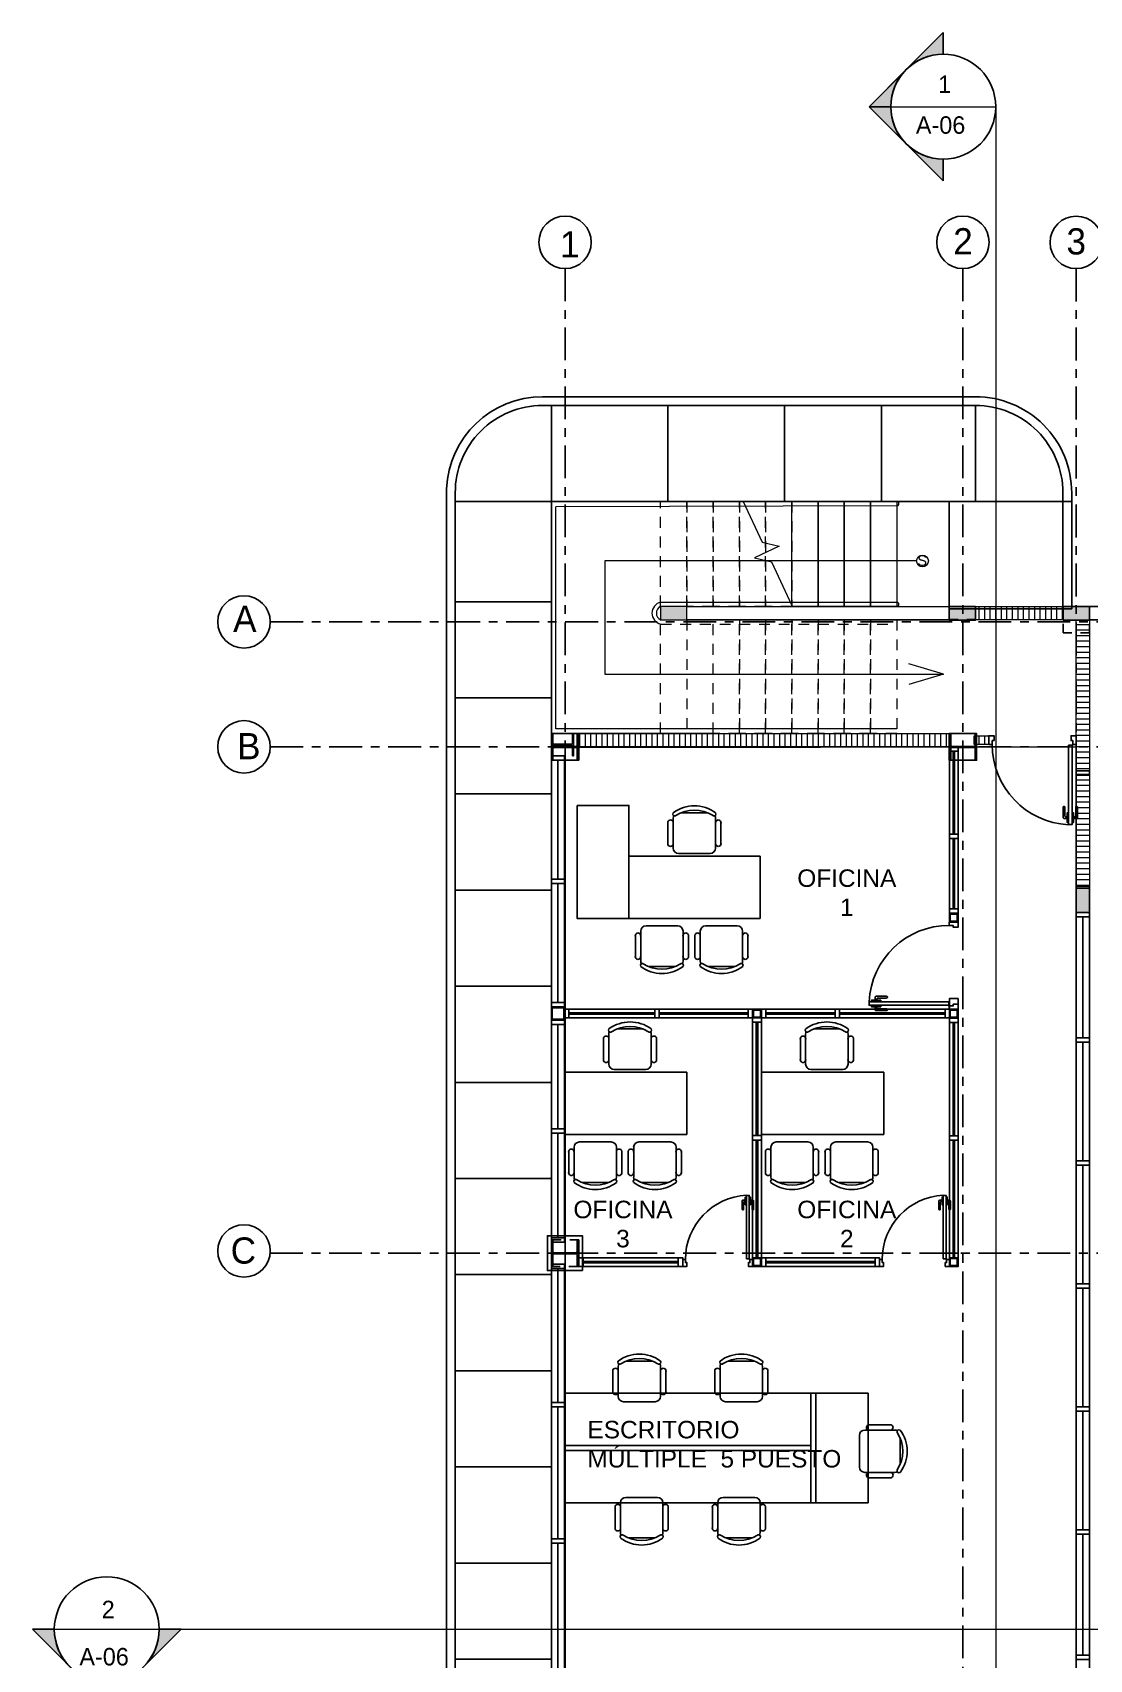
# Model space of a CAD drawing. Header units: metres. Extents: x -59490.8 to -59419, y 29869.1 to 29899.5.
# Drawn here: x -59446.42 to -59434.34, y 29880.38 to 29899 of the extents above; entities that cross this region are included whole.
import ezdxf

# ---------------------------------------------------------------- set-up
doc = ezdxf.new("R2010")
doc.units = ezdxf.units.M
for name, pattern in [('CENTER', [2, 1.25, -0.25, 0.25, -0.25]), ('DASHED2', [0.375, 0.25, -0.125]), ('HIDDEN', [0.375, 0.25, -0.125]), ('HIDDEN2', [0.1875, 0.125, -0.0625])]:
    doc.linetypes.add(name, pattern=pattern)
for name, color, linetype in [('AR-ACERA', 30, 'Continuous'), ('AR-ESCALERA', 94, 'Continuous'), ('AR-MOBILIARIO', 252, 'Continuous'), ('AR-SECCIONES CORTES', 137, 'Continuous'), ('AR-VENTANA Y PUERTA', 143, 'Continuous'), ('ES-COLUMNA', 237, 'Continuous'), ('LC-EJE', 105, 'Continuous')]:
    doc.layers.add(name, color=color, linetype=linetype)
doc.layers.add('AR-MURO', color=40, linetype='Continuous', lineweight=0)
doc.styles.add('Arial_1', font='arial.ttf', dxfattribs={"height": 0.385})
doc.styles.add('DynamicDimensions', font='arial.ttf')

# ---------------------------------------------------------------- blocks, each defined once
blk = doc.blocks.new('Sección - M_Extremo inicial de sección - Rellenado-1049-Nivel 1')
h = blk.add_hatch(color=256)
edge = h.paths.add_edge_path(flags=0)
edge.add_line((-0.006, 0.00849), (-0.006, 0.006))
edge.add_arc((-0.006, 0), 0.006, 90, 135)
edge.add_line((-0.01024, 0.00424), (-0.006, 0.00849))
h = blk.add_hatch(color=256)
edge = h.paths.add_edge_path(flags=0)
edge.add_line((-0.006, 0.00849), (-0.00176, 0.00424))
edge.add_arc((-0.006, 0), 0.006, 45, 90)
edge.add_line((-0.006, 0.006), (-0.006, 0.00849))
h = blk.add_hatch(color=256)
edge = h.paths.add_edge_path(flags=0)
edge.add_line((-0.01449, 0), (-0.01024, 0.00424))
edge.add_arc((-0.006, 0), 0.006, 135, 180)
edge.add_line((-0.012, 0), (-0.01449, 0))
h = blk.add_hatch(color=256)
edge = h.paths.add_edge_path(flags=0)
edge.add_line((0.00249, 0), (0, 0))
edge.add_arc((-0.006, 0), 0.006, 360, 405)
edge.add_line((-0.00176, 0.00424), (0.00249, 0))
for p, q in [((-0.006, 0.00849), (-0.01449, 0)), ((-0.006, 0.00849), (-0.01024, 0.00424)), ((-0.006, 0.00849), (0.00249, 0)), ((-0.006, 0.006), (-0.006, 0.00849)), ((-0.006, 0.00849), (-0.006, 0.006)), ((-0.00176, 0.00424), (-0.006, 0.00849)), ((-0.01024, 0.00424), (-0.01449, 0)), ((0.00249, 0), (-0.00176, 0.00424)), ((-0.01449, 0), (-0.012, 0)), ((0, 0), (0.00249, 0)), ((-0.012, 0), (-0.01449, 0)), ((0, 0), (0.00249, 0))]:
    blk.add_line(p, q)
for start, end in [(360, 180), (90, 135), (45, 90), (135, 180), (360, 45), (180, 360)]:
    blk.add_arc((-0.006, 0), 0.006, start, end)
blk = doc.blocks.new('PUERTA 1')
at = {"layer": 'AR-VENTANA Y PUERTA', "color": 0}
for p, q in [((676477.524, 1005629.485), (676477.584, 1005629.485)), ((676477.541, 1005629.385), (676477.584, 1005629.385))]:
    blk.add_line(p, q, dxfattribs=at)
at = {"layer": 'AR-VENTANA Y PUERTA'}
for points in [[(676476.584, 1005629.385), (676476.584, 1005629.485), (676476.644, 1005629.485), (676476.644, 1005629.43), (676476.624, 1005629.43), (676476.624, 1005629.385)], [(676477.496, 1005629.378), (676477.496, 1005628.468), (676477.536, 1005628.468), (676477.536, 1005629.378)], [(676477.584, 1005629.385), (676477.584, 1005629.485), (676477.524, 1005629.485), (676477.524, 1005629.43), (676477.544, 1005629.43), (676477.544, 1005629.385)]]:
    blk.add_lwpolyline(points, close=True, dxfattribs=at)
for points in [[(676477.479, 1005628.538), (676477.444, 1005628.538, -0.414214), (676477.434, 1005628.548), (676477.434, 1005628.668, -0.414214), (676477.444, 1005628.678), (676477.444, 1005628.678, -0.414214), (676477.454, 1005628.668), (676477.454, 1005628.568, 0.414214), (676477.464, 1005628.558), (676477.479, 1005628.558)], [(676477.553, 1005628.538), (676477.588, 1005628.538, 0.414214), (676477.598, 1005628.548), (676477.598, 1005628.668, 0.414214), (676477.588, 1005628.678), (676477.588, 1005628.678, 0.414214), (676477.578, 1005628.668), (676477.578, 1005628.568, -0.414214), (676477.568, 1005628.558), (676477.553, 1005628.558)]]:
    blk.add_lwpolyline(points, format="xyb", dxfattribs=at)
for points in [[(676477.496, 1005628.602), (676477.479, 1005628.602), (676477.479, 1005628.494), (676477.496, 1005628.494)], [(676477.536, 1005628.602), (676477.553, 1005628.602), (676477.553, 1005628.494), (676477.536, 1005628.494)]]:
    blk.add_lwpolyline(points, dxfattribs=at)
blk.add_circle((676477.541, 1005629.38), 0.005, dxfattribs=at)
at = {"layer": 'AR-VENTANA Y PUERTA', "ltscale": 0.1}
blk.add_arc((676477.542, 1005629.385), 0.919, 180, 267.1198, dxfattribs=at)
blk = doc.blocks.new('OFICINA')
at = {"layer": 'AR-MOBILIARIO'}
for p, q in [((1.097, -0.489), (1.097, -0.146)), ((1.189, -0.085), (1.49, -0.085)), ((1.582, -0.146), (1.582, -0.489)), ((1.037, -0.446), (1.037, -0.189)), ((1.643, -0.446), (1.643, -0.189)), ((1.521, -0.55), (1.158, -0.55)), ((2.091, -0.581), (0.591, -0.581)), ((0.591, -0.581), (0.591, -0.581)), ((0.591, -0.581), (0.591, -1.294)), ((2.091, -1.294), (2.091, -0.581)), ((0.591, -1.294), (2.091, -1.294)), ((0.591, -1.294), (0.591, -1.294)), ((0.591, -1.294), (0.591, -1.294)), ((0.591, -1.294), (0.591, -1.294)), ((0.591, -1.294), (0.591, -1.294)), ((0.591, -1.294), (0.591, -1.294)), ((0.665, -1.482), (0.665, -1.739)), ((0.726, -1.782), (0.726, -1.439)), ((0.787, -1.378), (1.15, -1.378)), ((1.211, -1.439), (1.211, -1.782)), ((1.271, -1.482), (1.271, -1.739)), ((1.346, -1.482), (1.346, -1.739)), ((1.407, -1.782), (1.407, -1.439)), ((1.468, -1.378), (1.831, -1.378)), ((1.892, -1.439), (1.892, -1.782)), ((1.952, -1.482), (1.952, -1.739)), ((1.119, -1.843), (0.818, -1.843)), ((1.8, -1.843), (1.499, -1.843))]:
    blk.add_line(p, q, dxfattribs=at)
blk.add_lwpolyline([(0, 0), (0.591, 0), (0.591, -1.294), (0, -1.294)], close=True, dxfattribs=at)
for centre, radius, start, end in [((1.067, -0.198), 0.0315, 343.7398, 196.2602), ((1.115, -0.099), 0.0221, 143.3099, 302.0274), ((1.34, -0.408), 0.404, 53.1301, 126.8699), ((1.158, -0.146), 0.0606, 152.4156, 180), ((1.34, -0.452), 0.397, 57.5758, 122.4242), ((1.564, -0.099), 0.0221, 237.9726, 36.6901), ((1.521, -0.146), 0.0606, 0, 27.5844), ((1.613, -0.198), 0.0315, 343.7398, 196.2602), ((1.067, -0.438), 0.0315, 163.7398, 16.2602), ((1.158, -0.489), 0.0606, 180, 270), ((1.521, -0.489), 0.0606, 270, 0), ((1.613, -0.438), 0.0315, 163.7398, 16.2602), ((0.695, -1.491), 0.0315, 343.7398, 196.2602), ((0.787, -1.439), 0.0606, 90, 180), ((1.15, -1.439), 0.0606, 0, 90), ((1.241, -1.491), 0.0315, 343.7398, 196.2602), ((1.376, -1.491), 0.0315, 343.7398, 196.2602), ((1.468, -1.439), 0.0606, 90, 180), ((1.831, -1.439), 0.0606, 0, 90), ((1.922, -1.491), 0.0315, 343.7398, 196.2602), ((0.695, -1.73), 0.0315, 163.7398, 16.2602), ((0.744, -1.83), 0.0221, 57.9726, 216.6901), ((0.787, -1.782), 0.0606, 180, 207.5844), ((0.968, -1.52), 0.404, 233.1301, 306.8699), ((0.968, -1.476), 0.397, 237.5758, 302.4242), ((1.193, -1.83), 0.0221, 323.3099, 122.0274), ((1.15, -1.782), 0.0606, 332.4156, 0), ((1.241, -1.73), 0.0315, 163.7398, 16.2602), ((1.376, -1.73), 0.0315, 163.7398, 16.2602), ((1.425, -1.83), 0.0221, 57.9726, 216.6901), ((1.468, -1.782), 0.0606, 180, 207.5844), ((1.65, -1.52), 0.404, 233.1301, 306.8699), ((1.65, -1.476), 0.397, 237.5758, 302.4242), ((1.874, -1.83), 0.0221, 323.3099, 122.0274), ((1.831, -1.782), 0.0606, 332.4156, 0), ((1.922, -1.73), 0.0315, 163.7398, 16.2602)]:
    blk.add_arc(centre, radius, start, end, dxfattribs=at)
blk = doc.blocks.new('OFICINA 2')
at = {"layer": 'AR-MOBILIARIO'}
for p, q in [((-0.184, -2.259), (-0.184, -2.002)), ((-0.123, -2.302), (-0.123, -1.959)), ((-0.031, -1.898), (0.27, -1.898)), ((0.362, -1.959), (0.362, -2.302)), ((0.423, -2.259), (0.423, -2.002)), ((0.982, -2.259), (0.982, -2.002)), ((1.043, -2.302), (1.043, -1.959)), ((1.135, -1.898), (1.436, -1.898)), ((1.528, -1.959), (1.528, -2.302)), ((1.589, -2.259), (1.589, -2.002)), ((2.08, -2.264), (-0.73, -2.264)), ((-0.73, -2.864), (-0.73, -2.264)), ((0.301, -2.363), (-0.062, -2.363)), ((1.467, -2.363), (1.104, -2.363)), ((2.08, -2.864), (2.08, -2.264)), ((2.08, -3.464), (2.08, -2.264)), ((2.136, -2.264), (2.136, -3.464)), ((2.136, -2.264), (2.736, -2.264)), ((2.736, -3.52), (2.736, -2.264)), ((2.637, -3.111), (2.637, -2.748)), ((2.697, -2.687), (3.041, -2.687)), ((2.74, -2.626), (2.998, -2.626)), ((3.101, -2.779), (3.101, -3.079)), ((-0.73, -3.52), (-0.73, -2.92)), ((0, -2.864), (2.08, -2.864)), ((2.08, -2.92), (0, -2.92)), ((2.08, -3.52), (2.08, -2.92)), ((3.041, -3.172), (2.697, -3.172)), ((2.74, -3.233), (2.998, -3.233)), ((-0.73, -3.52), (2.08, -3.52)), ((-0.096, -3.861), (-0.096, -3.518)), ((-0.036, -3.457), (0.328, -3.457)), ((0.388, -3.518), (0.388, -3.861)), ((1.016, -3.861), (1.016, -3.518)), ((1.077, -3.457), (1.44, -3.457)), ((1.501, -3.518), (1.501, -3.861)), ((2.136, -3.52), (2.736, -3.52)), ((-0.158, -3.561), (-0.158, -3.818)), ((0.449, -3.561), (0.449, -3.818)), ((0.955, -3.561), (0.955, -3.818)), ((1.562, -3.561), (1.562, -3.818)), ((0.296, -3.922), (-0.004, -3.922)), ((1.409, -3.922), (1.108, -3.922))]:
    blk.add_line(p, q, dxfattribs=at)
for points in [[(2.08, -2.264), (2.08, -3.52), (2.136, -3.52), (2.136, -2.264)], [(-0.73, -2.864), (2.08, -2.864), (2.08, -2.92), (-0.73, -2.92)]]:
    blk.add_lwpolyline(points, close=True, dxfattribs=at)
for centre, radius, start, end in [((0.119, -2.221), 0.404, 53.1301, 126.8699), ((1.285, -2.221), 0.404, 53.1301, 126.8699), ((-0.153, -2.011), 0.0315, 343.7398, 196.2602), ((-0.105, -1.911), 0.0221, 143.3099, 302.0274), ((-0.062, -1.959), 0.0606, 152.4156, 180), ((0.119, -2.265), 0.397, 57.5758, 122.4242), ((0.344, -1.911), 0.0221, 237.9726, 36.6901), ((0.301, -1.959), 0.0606, 0, 27.5844), ((0.393, -2.011), 0.0315, 343.7398, 196.2602), ((1.013, -2.011), 0.0315, 343.7398, 196.2602), ((1.061, -1.911), 0.0221, 143.3099, 302.0274), ((1.104, -1.959), 0.0606, 152.4156, 180), ((1.285, -2.265), 0.397, 57.5758, 122.4242), ((1.51, -1.911), 0.0221, 237.9726, 36.6901), ((1.467, -1.959), 0.0606, 0, 27.5844), ((1.559, -2.011), 0.0315, 343.7398, 196.2602), ((-0.153, -2.25), 0.0315, 163.7398, 16.2602), ((-0.062, -2.302), 0.0606, 180, 270), ((0.301, -2.302), 0.0606, 270, 0), ((0.393, -2.25), 0.0315, 163.7398, 16.2602), ((1.013, -2.25), 0.0315, 163.7398, 16.2602), ((1.104, -2.302), 0.0606, 180, 270), ((1.467, -2.302), 0.0606, 270, 0), ((1.559, -2.25), 0.0315, 163.7398, 16.2602), ((2.697, -2.748), 0.0606, 90, 180), ((2.749, -2.657), 0.0315, 73.7398, 286.2602), ((2.989, -2.657), 0.0315, 253.7398, 106.2602), ((3.041, -2.748), 0.0606, 62.4156, 90), ((3.088, -2.705), 0.0221, 53.3099, 212.0274), ((2.734, -2.929), 0.397, 327.5758, 32.4242), ((2.778, -2.929), 0.404, 323.1301, 36.8699), ((2.697, -3.111), 0.0606, 180, 270), ((3.088, -3.154), 0.0221, 147.9726, 306.6901), ((2.749, -3.203), 0.0315, 73.7398, 286.2602), ((2.989, -3.203), 0.0315, 253.7398, 106.2602), ((3.041, -3.111), 0.0606, 270, 297.5844), ((-0.036, -3.518), 0.0606, 90, 180), ((0.328, -3.518), 0.0606, 0, 90), ((1.077, -3.518), 0.0606, 90, 180), ((1.44, -3.518), 0.0606, 0, 90), ((-0.127, -3.57), 0.0315, 343.7398, 196.2602), ((0.419, -3.57), 0.0315, 343.7398, 196.2602), ((0.985, -3.57), 0.0315, 343.7398, 196.2602), ((1.531, -3.57), 0.0315, 343.7398, 196.2602), ((-0.127, -3.809), 0.0315, 163.7398, 16.2602), ((-0.079, -3.908), 0.0221, 57.9726, 216.6901), ((-0.036, -3.861), 0.0606, 180, 207.5844), ((0.146, -3.555), 0.397, 237.5758, 302.4242), ((0.371, -3.908), 0.0221, 323.3099, 122.0274), ((0.328, -3.861), 0.0606, 332.4156, 0), ((0.419, -3.809), 0.0315, 163.7398, 16.2602), ((0.985, -3.809), 0.0315, 163.7398, 16.2602), ((1.034, -3.908), 0.0221, 57.9726, 216.6901), ((1.077, -3.861), 0.0606, 180, 207.5844), ((1.259, -3.555), 0.397, 237.5758, 302.4242), ((1.483, -3.908), 0.0221, 323.3099, 122.0274), ((1.44, -3.861), 0.0606, 332.4156, 0), ((1.531, -3.809), 0.0315, 163.7398, 16.2602), ((0.146, -3.599), 0.404, 233.1301, 306.8699), ((1.259, -3.599), 0.404, 233.1301, 306.8699)]:
    blk.add_arc(centre, radius, start, end, dxfattribs=at)
blk = doc.blocks.new('b1')
at = {"layer": 'AR-MOBILIARIO'}
for p, q in [((-59439.739, 29887.597), (-59439.439, 29887.597)), ((-59439.892, 29887.236), (-59439.892, 29887.494)), ((-59439.832, 29887.194), (-59439.832, 29887.537)), ((-59439.347, 29887.537), (-59439.347, 29887.194)), ((-59439.286, 29887.236), (-59439.286, 29887.494)), ((-59438.938, 29887.102), (-59440.338, 29887.102)), ((-59440.338, 29887.102), (-59440.338, 29887.102)), ((-59440.338, 29887.102), (-59440.338, 29886.389)), ((-59439.408, 29887.133), (-59439.771, 29887.133)), ((-59438.938, 29886.389), (-59438.938, 29887.102)), ((-59440.338, 29886.389), (-59438.938, 29886.389)), ((-59440.338, 29886.389), (-59440.338, 29886.389)), ((-59440.338, 29886.389), (-59440.338, 29886.389)), ((-59440.338, 29886.389), (-59440.338, 29886.389)), ((-59440.338, 29886.389), (-59440.338, 29886.389)), ((-59440.338, 29886.389), (-59440.338, 29886.389)), ((-59440.229, 29885.901), (-59440.229, 29886.244)), ((-59440.168, 29886.304), (-59439.805, 29886.304)), ((-59439.744, 29886.244), (-59439.744, 29885.901)), ((-59439.547, 29885.901), (-59439.547, 29886.244)), ((-59439.487, 29886.304), (-59439.123, 29886.304)), ((-59439.063, 29886.244), (-59439.063, 29885.901)), ((-59440.29, 29886.201), (-59440.29, 29885.944)), ((-59439.683, 29886.201), (-59439.683, 29885.944)), ((-59439.609, 29886.201), (-59439.609, 29885.944)), ((-59439.002, 29886.201), (-59439.002, 29885.944)), ((-59439.836, 29885.84), (-59440.137, 29885.84)), ((-59439.155, 29885.84), (-59439.455, 29885.84))]:
    blk.add_line(p, q, dxfattribs=at)
for centre, radius, start, end in [((-59439.814, 29887.584), 0.0221, 143.3099, 302.0274), ((-59439.589, 29887.274), 0.404, 53.1301, 126.8699), ((-59439.771, 29887.537), 0.0606, 152.4156, 180), ((-59439.589, 29887.23), 0.397, 57.5758, 122.4242), ((-59439.365, 29887.584), 0.0221, 237.9726, 36.6901), ((-59439.408, 29887.537), 0.0606, 0, 27.5844), ((-59439.862, 29887.485), 0.0315, 343.7398, 196.2602), ((-59439.316, 29887.485), 0.0315, 343.7398, 196.2602), ((-59439.862, 29887.245), 0.0315, 163.7398, 16.2602), ((-59439.771, 29887.194), 0.0606, 180, 270), ((-59439.408, 29887.194), 0.0606, 270, 0), ((-59439.316, 29887.245), 0.0315, 163.7398, 16.2602), ((-59440.168, 29886.244), 0.0606, 90, 180), ((-59439.805, 29886.244), 0.0606, 0, 90), ((-59439.487, 29886.244), 0.0606, 90, 180), ((-59439.123, 29886.244), 0.0606, 0, 90), ((-59440.26, 29886.192), 0.0315, 343.7398, 196.2602), ((-59439.714, 29886.192), 0.0315, 343.7398, 196.2602), ((-59439.579, 29886.192), 0.0315, 343.7398, 196.2602), ((-59439.033, 29886.192), 0.0315, 343.7398, 196.2602), ((-59440.26, 29885.952), 0.0315, 163.7398, 16.2602), ((-59440.211, 29885.853), 0.0221, 57.9726, 216.6901), ((-59440.168, 29885.901), 0.0606, 180, 207.5844), ((-59439.986, 29886.207), 0.397, 237.5758, 302.4242), ((-59439.762, 29885.853), 0.0221, 323.3099, 122.0274), ((-59439.805, 29885.901), 0.0606, 332.4156, 0), ((-59439.714, 29885.952), 0.0315, 163.7398, 16.2602), ((-59439.579, 29885.952), 0.0315, 163.7398, 16.2602), ((-59439.53, 29885.853), 0.0221, 57.9726, 216.6901), ((-59439.487, 29885.901), 0.0606, 180, 207.5844), ((-59439.305, 29886.207), 0.397, 237.5758, 302.4242), ((-59439.081, 29885.853), 0.0221, 323.3099, 122.0274), ((-59439.123, 29885.901), 0.0606, 332.4156, 0), ((-59439.033, 29885.952), 0.0315, 163.7398, 16.2602), ((-59439.986, 29886.163), 0.404, 233.1301, 306.8699), ((-59439.305, 29886.163), 0.404, 233.1301, 306.8699)]:
    blk.add_arc(centre, radius, start, end, dxfattribs=at)

msp = doc.modelspace()

# ---------------------------------------------------------------- hatches: boundary and pattern name
at = {"layer": 'AR-MURO', "transparency": 33554687}
h = msp.add_hatch(dxfattribs=at)
h.set_pattern_fill('ANSI31', color=256, scale=0.02, angle=45)
h.set_pattern_definition([(90, (-735841.21544, -975751.15045), (-0.0635, 0), [])])
h.paths.add_polyline_path([(-59435.638, 29892.43), (-59434.636, 29892.43), (-59434.636, 29892.28), (-59435.638, 29892.28)])
h = msp.add_hatch(dxfattribs=at)
h.set_pattern_fill('ANSI31', color=256, scale=0.02, angle=135)
h.set_pattern_definition([(180, (-735850.215316, -975748.827494), (0, -0.0635), [])])
h.paths.add_polyline_path([(-59434.486, 29892.276), (-59434.336, 29892.276), (-59434.336, 29889.229), (-59434.486, 29889.229)])
h = msp.add_hatch(dxfattribs=at)
h.set_pattern_fill('ANSI31', color=256, scale=0.02, angle=45)
h.set_pattern_definition([(90, (-735842.797776, -975752.06661), (-0.0635, 0), [])])
h.paths.add_polyline_path([(-59440.176, 29890.977), (-59435.937, 29890.977), (-59435.937, 29890.827), (-59440.176, 29890.827)])
h = msp.add_hatch(dxfattribs=at)
h.set_pattern_fill('ANSI31', color=256, scale=0.02, angle=45)
h.set_pattern_definition([(90, (-735841.21544, -975751.914576), (-0.0635, 0), [])])
h.paths.add_polyline_path([(-59435.655, 29890.952), (-59435.486, 29890.952), (-59435.486, 29890.852), (-59435.655, 29890.852)])
at = {"layer": 'ES-COLUMNA', "lineweight": 0, "transparency": 33554687}
h = msp.add_hatch(color=256, dxfattribs=at)
h.dxf.hatch_style = 1
h.set_gradient(color1=(173, 173, 173), color2=(173, 173, 173), tint=1)
h.paths.add_polyline_path([(-59438.939, 29892.431), (-59439.239, 29892.431), (-59439.239, 29892.28), (-59438.939, 29892.28)])
h = msp.add_hatch(color=256, dxfattribs=at)
h.dxf.hatch_style = 1
h.set_gradient(color1=(173, 173, 173), color2=(173, 173, 173), tint=1)
h.paths.add_polyline_path([(-59438.939, 29892.431), (-59439.239, 29892.431), (-59439.239, 29892.28), (-59438.939, 29892.28)])
h = msp.add_hatch(color=256, dxfattribs=at)
h.dxf.hatch_style = 1
h.paths.add_polyline_path([(-59435.938, 29892.276), (-59435.638, 29892.276), (-59435.638, 29892.43), (-59435.938, 29892.43)])
h = msp.add_hatch(color=256, dxfattribs=at)
h.dxf.hatch_style = 1
h.paths.add_polyline_path([(-59434.636, 29892.276), (-59434.336, 29892.276), (-59434.336, 29892.43), (-59434.636, 29892.43)])
at = {"layer": 'ES-COLUMNA', "transparency": 33554687}
h = msp.add_hatch(color=256, dxfattribs=at)
h.dxf.hatch_style = 1
h.paths.add_polyline_path([(-59434.336, 29889.229), (-59434.486, 29889.229), (-59434.486, 29888.929), (-59434.336, 29888.929)])

# ---------------------------------------------------------------- linework, layer by layer
at = {"transparency": 33554687}
msp.add_line((-59434.336, 29885.027), (-59434.336, 29877.34), dxfattribs=at)
at = {"linetype": 'HIDDEN', "ltscale": 0.005}
for points in [[(-59435.938, 29892.431), (-59435.638, 29892.431), (-59435.638, 29892.281), (-59435.938, 29892.281)], [(-59435.938, 29892.431), (-59435.638, 29892.431), (-59435.638, 29892.281), (-59435.938, 29892.281)], [(-59434.636, 29892.431), (-59434.336, 29892.431), (-59434.336, 29892.131), (-59434.636, 29892.131)]]:
    msp.add_lwpolyline(points, close=True, dxfattribs=at)
for points in [[(-59435.938, 29892.276), (-59435.638, 29892.276), (-59435.638, 29892.43), (-59435.938, 29892.43)], [(-59435.938, 29892.276), (-59435.638, 29892.276), (-59435.638, 29892.43), (-59435.938, 29892.43), (-59435.938, 29892.276)], [(-59434.636, 29892.276), (-59434.336, 29892.276), (-59434.336, 29892.43), (-59434.636, 29892.43)], [(-59440.332, 29890.819), (-59434.486, 29890.825), (-59434.486, 29877.218), (-59440.332, 29873.798)]]:
    msp.add_lwpolyline(points, close=True)
msp.add_lwpolyline([(-59440.248, 29890.723), (-59440.248, 29890.833, 0.414214), (-59440.261, 29890.846), (-59440.461, 29890.846, 0.414214), (-59440.474, 29890.833), (-59440.474, 29890.723), (-59440.488, 29890.723), (-59440.488, 29890.977), (-59440.474, 29890.977), (-59440.474, 29890.868, 0.414214), (-59440.461, 29890.855), (-59440.261, 29890.855, 0.414214), (-59440.248, 29890.868), (-59440.248, 29890.977), (-59440.234, 29890.977), (-59440.234, 29890.723)], format="xyb", close=True)
at = {"layer": 'AR-ACERA'}
for p, q in [((-59441.688, 29893.778), (-59441.688, 29872.832)), ((-59434.638, 29893.631), (-59434.638, 29892.405)), ((-59440.488, 29892.486), (-59441.588, 29892.486)), ((-59441.588, 29892.486), (-59441.588, 29891.386)), ((-59440.488, 29891.386), (-59440.488, 29892.486)), ((-59440.489, 29891.386), (-59441.588, 29891.386)), ((-59441.588, 29891.386), (-59441.588, 29890.286)), ((-59440.488, 29891.386), (-59440.489, 29891.386)), ((-59440.488, 29891.386), (-59440.489, 29891.386)), ((-59440.488, 29890.286), (-59440.488, 29891.386)), ((-59441.588, 29890.286), (-59440.488, 29890.286))]:
    msp.add_line(p, q, dxfattribs=at)
msp.add_lwpolyline([(-59434.538, 29893.568), (-59434.538, 29893.731, 0.414214), (-59435.638, 29894.831), (-59440.59, 29894.831)], format="xyb", dxfattribs=at)
for points in [[(-59440.488, 29893.631), (-59440.488, 29894.731), (-59440.589, 29894.731, 0.414921), (-59441.588, 29893.731), (-59441.588, 29893.631)], [(-59440.488, 29893.631), (-59440.488, 29894.731), (-59440.589, 29894.731, 0.414921), (-59441.588, 29893.731), (-59441.588, 29893.631)], [(-59435.638, 29893.631), (-59434.638, 29893.631), (-59434.638, 29893.731, 0.414214), (-59435.638, 29894.731), (-59435.638, 29894.731)]]:
    msp.add_lwpolyline(points, format="xyb", close=True, dxfattribs=at)
for points in [[(-59440.488, 29893.631), (-59439.156, 29893.631), (-59439.156, 29894.731), (-59440.488, 29894.731)], [(-59439.156, 29893.631), (-59437.822, 29893.631), (-59437.822, 29894.731), (-59439.156, 29894.731)], [(-59437.822, 29893.631), (-59436.712, 29893.631), (-59436.712, 29894.731), (-59437.822, 29894.731)], [(-59436.712, 29893.631), (-59435.638, 29893.631), (-59435.638, 29894.731), (-59436.712, 29894.731)], [(-59440.488, 29893.631), (-59441.588, 29893.631), (-59441.588, 29892.486), (-59440.488, 29892.486)], [(-59435.938, 29892.405), (-59434.538, 29892.405), (-59434.538, 29893.631), (-59435.938, 29893.631)], [(-59440.488, 29890.286), (-59441.588, 29890.286), (-59441.588, 29889.186), (-59440.488, 29889.186)], [(-59440.488, 29889.186), (-59441.588, 29889.186), (-59441.588, 29888.086), (-59440.488, 29888.086)], [(-59440.488, 29888.086), (-59441.588, 29888.086), (-59441.588, 29886.986), (-59440.488, 29886.986)], [(-59440.488, 29886.986), (-59441.588, 29886.986), (-59441.588, 29885.886), (-59440.488, 29885.886)], [(-59440.488, 29885.886), (-59441.588, 29885.886), (-59441.588, 29884.786), (-59440.488, 29884.786)], [(-59440.488, 29884.786), (-59441.588, 29884.786), (-59441.588, 29883.686), (-59440.488, 29883.686)], [(-59440.488, 29883.686), (-59441.588, 29883.686), (-59441.588, 29882.586), (-59440.488, 29882.586)], [(-59440.488, 29882.586), (-59441.588, 29882.586), (-59441.588, 29881.486), (-59440.488, 29881.486)], [(-59440.488, 29881.486), (-59441.588, 29881.486), (-59441.588, 29880.386), (-59440.488, 29880.386)], [(-59440.488, 29880.386), (-59441.588, 29880.386), (-59441.588, 29879.286), (-59440.488, 29879.286)]]:
    msp.add_lwpolyline(points, close=True, dxfattribs=at)
msp.add_arc((-59440.589, 29893.731), 1.1, 90, 177.557, dxfattribs=at)
at = {"layer": 'AR-ESCALERA', "lineweight": 0}
for p, q in [((-59438.939, 29893.631), (-59440.489, 29893.631)), ((-59440.489, 29893.631), (-59436.539, 29893.631)), ((-59436.539, 29893.581), (-59440.439, 29893.571)), ((-59439.239, 29892.481), (-59436.539, 29892.481)), ((-59438.939, 29892.28), (-59436.539, 29892.28)), ((-59438.639, 29890.977), (-59440.489, 29890.977)), ((-59436.539, 29891.031), (-59440.439, 29891.031))]:
    msp.add_line(p, q, dxfattribs=at)
at = {"layer": 'AR-ESCALERA', "linetype": 'HIDDEN2', "lineweight": 0}
for p, q in [((-59439.239, 29890.977), (-59439.239, 29892.28)), ((-59439.239, 29892.23), (-59436.539, 29892.23)), ((-59438.939, 29892.28), (-59438.939, 29890.977)), ((-59438.939, 29890.977), (-59439.239, 29890.977))]:
    msp.add_line(p, q, dxfattribs=at)
at = {"layer": 'AR-ESCALERA', "lineweight": 0}
for points in [[(-59440.489, 29893.631), (-59440.489, 29890.977)], [(-59440.439, 29891.031), (-59440.439, 29893.571)], [(-59438.294, 29893.631), (-59438.078, 29893.168), (-59437.884, 29893.121), (-59438.167, 29892.989), (-59437.972, 29892.942), (-59437.739, 29892.442)], [(-59436.312, 29892.954), (-59439.876, 29892.954), (-59439.876, 29892.28), (-59439.876, 29891.657), (-59436.006, 29891.657), (-59436.401, 29891.776)], [(-59439.152, 29891.657), (-59436.006, 29891.657), (-59436.401, 29891.538)]]:
    msp.add_lwpolyline(points, dxfattribs=at)
at = {"layer": 'AR-ESCALERA', "linetype": 'HIDDEN2', "lineweight": 0}
for points in [[(-59438.939, 29893.631), (-59438.939, 29892.431), (-59439.239, 29892.431), (-59439.239, 29893.631)], [(-59438.639, 29893.631), (-59438.639, 29892.431), (-59438.939, 29892.431), (-59438.939, 29893.631)], [(-59438.339, 29893.631), (-59438.339, 29892.431), (-59438.639, 29892.431), (-59438.639, 29893.631)], [(-59438.039, 29893.631), (-59438.039, 29892.431), (-59438.339, 29892.431), (-59438.339, 29893.631)], [(-59437.739, 29893.631), (-59437.739, 29892.431), (-59438.039, 29892.431), (-59438.039, 29893.631)]]:
    msp.add_lwpolyline(points, close=True, dxfattribs=at)
at = {"layer": 'AR-ESCALERA', "lineweight": 0}
for points in [[(-59437.439, 29893.631), (-59437.439, 29892.431), (-59437.739, 29892.431), (-59437.739, 29893.631)], [(-59437.139, 29893.631), (-59437.139, 29892.431), (-59437.439, 29892.431), (-59437.439, 29893.631)], [(-59436.839, 29893.631), (-59436.839, 29892.431), (-59437.139, 29892.431), (-59437.139, 29893.631)], [(-59436.539, 29893.631), (-59436.539, 29892.431), (-59436.839, 29892.431), (-59436.839, 29893.631)]]:
    msp.add_lwpolyline(points, close=True, dxfattribs=at)
at = {"layer": 'AR-ESCALERA', "linetype": 'HIDDEN2', "lineweight": 0}
for points in [[(-59438.339, 29892.28), (-59438.339, 29890.977), (-59438.639, 29890.977), (-59438.639, 29892.28)], [(-59438.039, 29892.28), (-59438.039, 29890.977), (-59438.339, 29890.977), (-59438.339, 29892.28)], [(-59437.739, 29892.28), (-59437.739, 29890.977), (-59438.039, 29890.977), (-59438.039, 29892.28)], [(-59437.439, 29892.28), (-59437.439, 29890.977), (-59437.739, 29890.977), (-59437.739, 29892.28)], [(-59437.139, 29892.28), (-59437.139, 29890.977), (-59437.439, 29890.977), (-59437.439, 29892.28)], [(-59436.839, 29892.28), (-59436.839, 29890.977), (-59437.139, 29890.977), (-59437.139, 29892.28)], [(-59436.539, 29892.28), (-59436.539, 29890.977), (-59436.839, 29890.977), (-59436.839, 29892.28)]]:
    msp.add_lwpolyline(points, dxfattribs=at)
at = {"layer": 'AR-ESCALERA', "lineweight": 0}
msp.add_circle((-59436.245, 29892.952), 0.0676, dxfattribs=at)
for centre, radius, start, end in [((-59436.539, 29893.606), 0.025, 270, 90), ((-59439.209, 29892.355), 0.129, 103.2691, 256.7293), ((-59439.206, 29892.355), 0.0823, 113.5755, 246.4255), ((-59436.539, 29892.456), 0.025, 270, 90)]:
    msp.add_arc(centre, radius, start, end, dxfattribs=at)
at = {"layer": 'AR-MOBILIARIO'}
for p, q in [((-59438.087, 29887.102), (-59438.087, 29887.102)), ((-59438.087, 29887.102), (-59438.087, 29886.389)), ((-59438.087, 29886.389), (-59438.087, 29886.389)), ((-59438.087, 29886.389), (-59438.087, 29886.389)), ((-59438.087, 29886.389), (-59438.087, 29886.389)), ((-59438.087, 29886.389), (-59438.087, 29886.389)), ((-59438.087, 29886.389), (-59438.087, 29886.389))]:
    msp.add_line(p, q, dxfattribs=at)
at = {"layer": 'AR-MURO', "lineweight": 0}
msp.add_line((-59438.939, 29892.28), (-59435.938, 29892.28), dxfattribs=at)
at = {"layer": 'AR-MURO'}
msp.add_line((-59434.336, 29892.105), (-59434.336, 29889.205), dxfattribs=at)
at = {"layer": 'AR-MURO', "lineweight": 0}
msp.add_lwpolyline([(-59438.939, 29892.431), (-59435.938, 29892.431), (-59435.938, 29892.28), (-59438.939, 29892.28)], close=True, dxfattribs=at)
msp.add_lwpolyline([(-59438.939, 29892.431), (-59435.938, 29892.431), (-59435.938, 29892.28), (-59438.939, 29892.28)], close=True, dxfattribs=at)
at = {"layer": 'AR-MURO'}
for points in [[(-59435.638, 29892.43), (-59434.636, 29892.43), (-59434.636, 29892.28), (-59435.638, 29892.28)], [(-59434.486, 29892.276), (-59434.336, 29892.276), (-59434.336, 29889.205), (-59434.486, 29889.205)], [(-59440.176, 29890.977), (-59435.937, 29890.977), (-59435.937, 29890.827), (-59440.176, 29890.827)], [(-59435.655, 29890.952), (-59435.486, 29890.952), (-59435.486, 29890.852), (-59435.655, 29890.852)]]:
    msp.add_lwpolyline(points, close=True, dxfattribs=at)
at = {"layer": 'AR-SECCIONES CORTES', "lineweight": 0}
for p, q in [((-59436.607, 29898.15), (-59435.407, 29898.15)), ((-59435.407, 29898.15), (-59435.407, 29873.36)), ((-59446.422, 29880.728), (-59432.669, 29880.728))]:
    msp.add_line(p, q, dxfattribs=at)
at = {"layer": 'AR-VENTANA Y PUERTA'}
for p, q in [((-59435.937, 29890.795), (-59435.937, 29890.696)), ((-59435.937, 29890.795), (-59435.937, 29890.695)), ((-59440.413, 29890.673), (-59440.413, 29889.311)), ((-59435.887, 29888.972), (-59435.887, 29889.776)), ((-59440.413, 29889.261), (-59440.413, 29887.899)), ((-59434.411, 29888.879), (-59434.411, 29887.497)), ((-59440.288, 29887.774), (-59439.306, 29887.774)), ((-59439.256, 29887.774), (-59438.237, 29887.774)), ((-59438.036, 29887.774), (-59437.243, 29887.774)), ((-59438.036, 29887.774), (-59437.243, 29887.774)), ((-59437.193, 29887.774), (-59435.987, 29887.774)), ((-59437.193, 29887.774), (-59435.987, 29887.774)), ((-59440.413, 29887.649), (-59440.413, 29886.454)), ((-59438.187, 29887.674), (-59438.087, 29887.674)), ((-59435.937, 29887.671), (-59435.837, 29887.671)), ((-59434.411, 29887.447), (-59434.411, 29886.089)), ((-59440.413, 29886.404), (-59440.413, 29885.209)), ((-59434.411, 29886.039), (-59434.411, 29884.681)), ((-59435.937, 29884.979), (-59435.937, 29884.88)), ((-59435.937, 29884.979), (-59435.937, 29884.879)), ((-59440.413, 29883.322), (-59440.413, 29884.855)), ((-59440.126, 29884.929), (-59439.037, 29884.929)), ((-59438.036, 29884.929), (-59436.787, 29884.929)), ((-59434.411, 29884.631), (-59434.411, 29883.274)), ((-59440.413, 29881.765), (-59440.413, 29883.272)), ((-59434.411, 29883.224), (-59434.411, 29881.866)), ((-59434.411, 29881.816), (-59434.411, 29880.433)), ((-59440.413, 29880.183), (-59440.413, 29881.715))]:
    msp.add_line(p, q, dxfattribs=at)
at = {"layer": 'AR-VENTANA Y PUERTA', "linetype": 'DASHED2', "ltscale": 0.05}
msp.add_line((-59435.937, 29888.832), (-59435.837, 29888.832), dxfattribs=at)
at = {"layer": 'AR-VENTANA Y PUERTA'}
for points in [[(-59434.336, 29892.43), (-59431.734, 29892.43), (-59431.734, 29892.28), (-59434.336, 29892.28)], [(-59440.338, 29890.723), (-59440.488, 29890.723), (-59440.488, 29890.673), (-59440.338, 29890.673)], [(-59440.488, 29890.723), (-59440.338, 29890.723), (-59440.338, 29887.849), (-59440.488, 29887.849)], [(-59435.937, 29890.825), (-59435.937, 29890.775), (-59435.837, 29890.775), (-59435.837, 29890.825)], [(-59435.937, 29888.972), (-59435.837, 29888.972), (-59435.837, 29890.825), (-59435.937, 29890.825)], [(-59434.336, 29890.55), (-59434.486, 29890.55), (-59434.486, 29890.5), (-59434.336, 29890.5)], [(-59435.937, 29889.825), (-59435.937, 29889.775), (-59435.837, 29889.775), (-59435.837, 29889.825)], [(-59440.339, 29889.311), (-59440.489, 29889.311), (-59440.489, 29889.261), (-59440.339, 29889.261)], [(-59435.937, 29888.972), (-59435.937, 29888.922), (-59435.837, 29888.922), (-59435.837, 29888.972)], [(-59435.937, 29888.822), (-59435.837, 29888.822), (-59435.837, 29888.922), (-59435.937, 29888.922)], [(-59435.927, 29888.832), (-59435.847, 29888.832), (-59435.847, 29888.912), (-59435.927, 29888.912)], [(-59434.336, 29888.929), (-59434.486, 29888.929), (-59434.486, 29888.879), (-59434.336, 29888.879)], [(-59434.486, 29888.929), (-59434.336, 29888.929), (-59434.336, 29880.383), (-59434.486, 29880.383)], [(-59435.937, 29884.979), (-59435.837, 29884.979), (-59435.837, 29887.945), (-59435.937, 29887.945)], [(-59440.338, 29887.899), (-59440.488, 29887.899), (-59440.488, 29887.849), (-59440.338, 29887.849)], [(-59440.488, 29887.699), (-59440.338, 29887.699), (-59440.338, 29887.849), (-59440.488, 29887.849)], [(-59440.478, 29887.709), (-59440.348, 29887.709), (-59440.348, 29887.839), (-59440.478, 29887.839)], [(-59440.338, 29887.724), (-59440.288, 29887.724), (-59440.288, 29887.824), (-59440.338, 29887.824)], [(-59440.288, 29887.724), (-59435.987, 29887.724), (-59435.987, 29887.824), (-59440.288, 29887.824)], [(-59439.306, 29887.724), (-59439.256, 29887.724), (-59439.256, 29887.824), (-59439.306, 29887.824)], [(-59438.237, 29887.724), (-59438.187, 29887.724), (-59438.187, 29887.824), (-59438.237, 29887.824)], [(-59438.187, 29887.724), (-59438.087, 29887.724), (-59438.087, 29887.824), (-59438.187, 29887.824)], [(-59438.177, 29887.734), (-59438.097, 29887.734), (-59438.097, 29887.814), (-59438.177, 29887.814)], [(-59438.086, 29887.724), (-59438.036, 29887.724), (-59438.036, 29887.824), (-59438.086, 29887.824)], [(-59437.243, 29887.724), (-59437.193, 29887.724), (-59437.193, 29887.824), (-59437.243, 29887.824)], [(-59437.243, 29887.724), (-59437.193, 29887.724), (-59437.193, 29887.824), (-59437.243, 29887.824)], [(-59435.987, 29887.724), (-59435.937, 29887.724), (-59435.937, 29887.824), (-59435.987, 29887.824)], [(-59435.937, 29887.722), (-59435.837, 29887.722), (-59435.837, 29887.822), (-59435.937, 29887.822)], [(-59435.927, 29887.732), (-59435.847, 29887.732), (-59435.847, 29887.812), (-59435.927, 29887.812)], [(-59440.338, 29887.699), (-59440.488, 29887.699), (-59440.488, 29887.649), (-59440.338, 29887.649)], [(-59440.488, 29887.649), (-59440.338, 29887.649), (-59440.338, 29885.209), (-59440.488, 29885.209)], [(-59438.187, 29887.724), (-59438.087, 29887.724), (-59438.087, 29887.674), (-59438.187, 29887.674)], [(-59438.187, 29884.979), (-59438.087, 29884.979), (-59438.087, 29887.724), (-59438.187, 29887.724)], [(-59435.937, 29887.722), (-59435.837, 29887.722), (-59435.837, 29887.671), (-59435.937, 29887.671)], [(-59435.937, 29884.979), (-59435.837, 29884.979), (-59435.837, 29887.722), (-59435.937, 29887.722)], [(-59434.336, 29887.497), (-59434.486, 29887.497), (-59434.486, 29887.447), (-59434.336, 29887.447)], [(-59440.338, 29886.454), (-59440.488, 29886.454), (-59440.488, 29886.404), (-59440.338, 29886.404)], [(-59438.187, 29886.377), (-59438.087, 29886.377), (-59438.087, 29886.326), (-59438.187, 29886.326)], [(-59435.937, 29886.376), (-59435.837, 29886.376), (-59435.837, 29886.325), (-59435.937, 29886.325)], [(-59434.336, 29886.089), (-59434.486, 29886.089), (-59434.486, 29886.039), (-59434.336, 29886.039)], [(-59440.338, 29885.209), (-59440.488, 29885.209), (-59440.488, 29885.159), (-59440.338, 29885.159)], [(-59440.176, 29884.879), (-59440.126, 29884.879), (-59440.126, 29884.979), (-59440.176, 29884.979)], [(-59440.126, 29884.879), (-59438.987, 29884.879), (-59438.987, 29884.979), (-59440.126, 29884.979)], [(-59439.037, 29884.879), (-59438.987, 29884.879), (-59438.987, 29884.979), (-59439.037, 29884.979)], [(-59438.187, 29884.879), (-59438.087, 29884.879), (-59438.087, 29884.979), (-59438.187, 29884.979)], [(-59438.177, 29884.889), (-59438.097, 29884.889), (-59438.097, 29884.969), (-59438.177, 29884.969)], [(-59438.086, 29884.879), (-59438.036, 29884.879), (-59438.036, 29884.979), (-59438.086, 29884.979)], [(-59438.036, 29884.879), (-59436.787, 29884.879), (-59436.787, 29884.979), (-59438.036, 29884.979)], [(-59436.787, 29884.879), (-59436.737, 29884.879), (-59436.737, 29884.979), (-59436.787, 29884.979)], [(-59435.937, 29885.03), (-59435.837, 29885.03), (-59435.837, 29884.979), (-59435.937, 29884.979)], [(-59435.937, 29884.879), (-59435.837, 29884.879), (-59435.837, 29884.979), (-59435.937, 29884.979)], [(-59435.927, 29884.889), (-59435.847, 29884.889), (-59435.847, 29884.969), (-59435.927, 29884.969)], [(-59440.338, 29884.905), (-59440.488, 29884.905), (-59440.488, 29884.855), (-59440.338, 29884.855)], [(-59440.488, 29880.183), (-59440.338, 29880.183), (-59440.338, 29884.855), (-59440.488, 29884.855)], [(-59434.336, 29884.681), (-59434.486, 29884.681), (-59434.486, 29884.631), (-59434.336, 29884.631)], [(-59440.338, 29883.322), (-59440.488, 29883.322), (-59440.488, 29883.272), (-59440.338, 29883.272)], [(-59434.336, 29883.274), (-59434.486, 29883.274), (-59434.486, 29883.224), (-59434.336, 29883.224)], [(-59434.336, 29881.866), (-59434.486, 29881.866), (-59434.486, 29881.816), (-59434.336, 29881.816)], [(-59440.338, 29881.765), (-59440.488, 29881.765), (-59440.488, 29881.715), (-59440.338, 29881.715)], [(-59434.336, 29880.433), (-59434.486, 29880.433), (-59434.486, 29880.383), (-59434.336, 29880.383)]]:
    msp.add_lwpolyline(points, close=True, dxfattribs=at)
for points in [[(-59435.895, 29890.775), (-59435.895, 29889.825)], [(-59435.879, 29889.825), (-59435.879, 29890.775)], [(-59435.895, 29889.775), (-59435.895, 29888.972)], [(-59435.879, 29888.972), (-59435.879, 29889.775)], [(-59435.837, 29888.822), (-59435.937, 29888.822)], [(-59439.306, 29887.782), (-59440.288, 29887.782)], [(-59440.288, 29887.766), (-59439.306, 29887.766)], [(-59438.237, 29887.782), (-59439.256, 29887.782)], [(-59439.256, 29887.766), (-59438.237, 29887.766)], [(-59437.243, 29887.782), (-59438.036, 29887.782)], [(-59438.036, 29887.766), (-59437.243, 29887.766)], [(-59435.987, 29887.782), (-59437.193, 29887.782)], [(-59437.193, 29887.766), (-59435.987, 29887.766)], [(-59438.145, 29886.377), (-59438.145, 29887.674), (-59438.129, 29887.674), (-59438.129, 29886.377)], [(-59435.895, 29886.376), (-59435.895, 29887.671), (-59435.879, 29887.671), (-59435.879, 29886.376)], [(-59438.129, 29886.326), (-59438.129, 29884.979), (-59438.145, 29884.979), (-59438.145, 29886.326)], [(-59435.879, 29886.325), (-59435.879, 29884.979), (-59435.895, 29884.979), (-59435.895, 29886.325)], [(-59439.037, 29884.937), (-59440.126, 29884.937)], [(-59440.126, 29884.921), (-59439.037, 29884.921)], [(-59436.787, 29884.937), (-59438.036, 29884.937)], [(-59438.036, 29884.921), (-59436.787, 29884.921)]]:
    msp.add_lwpolyline(points, dxfattribs=at)
at = {"layer": 'ES-COLUMNA'}
for p, q in [((-59434.486, 29889.229), (-59434.486, 29888.929)), ((-59434.336, 29888.929), (-59434.336, 29889.229)), ((-59434.336, 29888.929), (-59434.336, 29889.229)), ((-59434.486, 29888.929), (-59434.336, 29888.929))]:
    msp.add_line(p, q, dxfattribs=at)
at = {"layer": 'ES-COLUMNA', "lineweight": 0}
for points in [[(-59438.939, 29892.431), (-59439.239, 29892.431), (-59439.239, 29892.28), (-59438.939, 29892.28)], [(-59438.939, 29892.431), (-59439.239, 29892.431), (-59439.239, 29892.28), (-59438.939, 29892.28)], [(-59434.636, 29892.276), (-59434.336, 29892.276), (-59434.336, 29892.43), (-59434.636, 29892.43)]]:
    msp.add_lwpolyline(points, close=True, dxfattribs=at)
at = {"layer": 'ES-COLUMNA', "transparency": 33554687}
for points in [[(-59440.193, 29890.672), (-59440.193, 29890.804, 0.414214), (-59440.208, 29890.819), (-59440.456, 29890.819, 0.414214), (-59440.471, 29890.804), (-59440.471, 29890.672), (-59440.488, 29890.672), (-59440.488, 29890.977), (-59440.471, 29890.977), (-59440.471, 29890.845, 0.414214), (-59440.456, 29890.83), (-59440.208, 29890.83, 0.414214), (-59440.193, 29890.845), (-59440.193, 29890.977), (-59440.176, 29890.977), (-59440.176, 29890.672)], [(-59440.248, 29890.723), (-59440.248, 29890.833, 0.414214), (-59440.261, 29890.846), (-59440.461, 29890.846, 0.414214), (-59440.474, 29890.833), (-59440.474, 29890.723), (-59440.488, 29890.723), (-59440.488, 29890.977), (-59440.474, 29890.977), (-59440.474, 29890.868, 0.414214), (-59440.461, 29890.855), (-59440.261, 29890.855, 0.414214), (-59440.248, 29890.868), (-59440.248, 29890.977), (-59440.234, 29890.977), (-59440.234, 29890.723)], [(-59435.642, 29890.672), (-59435.642, 29890.804, 0.414214), (-59435.657, 29890.819), (-59435.905, 29890.819, 0.414214), (-59435.92, 29890.804), (-59435.92, 29890.672), (-59435.937, 29890.672), (-59435.937, 29890.977), (-59435.92, 29890.977), (-59435.92, 29890.845, 0.414214), (-59435.905, 29890.83), (-59435.657, 29890.83, 0.414214), (-59435.642, 29890.845), (-59435.642, 29890.977), (-59435.625, 29890.977), (-59435.625, 29890.672)], [(-59440.193, 29884.879), (-59440.193, 29885.011, 0.414214), (-59440.208, 29885.026), (-59440.456, 29885.026, 0.414214), (-59440.471, 29885.011), (-59440.471, 29884.879), (-59440.488, 29884.879), (-59440.488, 29885.184), (-59440.471, 29885.184), (-59440.471, 29885.052, 0.414214), (-59440.456, 29885.037), (-59440.208, 29885.037, 0.414214), (-59440.193, 29885.052), (-59440.193, 29885.184), (-59440.176, 29885.184), (-59440.176, 29884.879)]]:
    msp.add_lwpolyline(points, format="xyb", close=True, dxfattribs=at)
at = {"layer": 'ES-COLUMNA', "linetype": 'HIDDEN2', "ltscale": 0.2}
for points in [[(-59440.176, 29890.672), (-59440.176, 29890.977), (-59440.488, 29890.977), (-59440.488, 29890.672)], [(-59440.176, 29884.879), (-59440.176, 29885.184), (-59440.488, 29885.184), (-59440.488, 29884.879)]]:
    msp.add_lwpolyline(points, close=True, dxfattribs=at)
at = {"layer": 'ES-COLUMNA', "transparency": 33554687}
for points in [[(-59440.176, 29890.672), (-59440.176, 29890.977), (-59440.488, 29890.977), (-59440.488, 29890.672)], [(-59435.626, 29890.672), (-59435.626, 29890.977), (-59435.938, 29890.977), (-59435.938, 29890.672)], [(-59434.336, 29889.229), (-59434.486, 29889.229), (-59434.486, 29888.929), (-59434.336, 29888.929)], [(-59440.133, 29884.832), (-59440.133, 29885.232), (-59440.533, 29885.232), (-59440.533, 29884.832)]]:
    msp.add_lwpolyline(points, close=True, dxfattribs=at)
at = {"layer": 'ES-COLUMNA'}
msp.add_lwpolyline([(-59434.336, 29889.229), (-59434.486, 29889.229), (-59434.486, 29888.929), (-59434.336, 29888.929)], close=True, dxfattribs=at)
at = {"layer": 'LC-EJE', "linetype": 'CENTER', "ltscale": 0.3}
for p, q in [((-59440.332, 29896.298), (-59440.332, 29870.899)), ((-59435.782, 29896.298), (-59435.782, 29870.899)), ((-59434.486, 29896.297), (-59434.486, 29870.899)), ((-59443.704, 29892.255), (-59419.011, 29892.255)), ((-59443.704, 29890.825), (-59419.011, 29890.825)), ((-59443.705, 29885.032), (-59419.011, 29885.032))]:
    msp.add_line(p, q, dxfattribs=at)
at = {"layer": 'LC-EJE'}
for centre in [(-59440.332, 29896.598), (-59435.782, 29896.598), (-59434.486, 29896.597), (-59444.004, 29892.255), (-59444.004, 29890.825), (-59444.004, 29885.057)]:
    msp.add_circle(centre, 0.3, dxfattribs=at)

# ---------------------------------------------------------------- block references
for name, p in [('PUERTA 1', (-735912.07, -975738.533)), ('b1', (0, 0)), ('b1', (2.251, 0)), ('OFICINA 2', (-59439.602, 29885.695))]:
    msp.add_blockref(name, p)
at = {"rotation": 270}
msp.add_blockref('PUERTA 1', (-1065065.323, 706365.405), dxfattribs=at)
at = {"xscale": -0.7999999999992724, "yscale": 0.7999999999992724, "zscale": 0.7999999999992724, "rotation": 180}
for p in [(-600620.254, 834388.468), (-600618.004, 834388.468)]:
    msp.add_blockref('PUERTA 1', p, dxfattribs=at)
at = {"layer": 'AR-MOBILIARIO'}
msp.add_blockref('OFICINA', (-59440.193, 29890.155), dxfattribs=at)
at = {"layer": 'AR-SECCIONES CORTES', "lineweight": 0, "extrusion": (0, 0, -1), "xscale": 99.99999999999993, "yscale": 99.99999999999993, "zscale": 99.99999999999993, "rotation": 270}
msp.add_blockref('Sección - M_Extremo inicial de sección - Rellenado-1049-Nivel 1', (59436.007, 29897.55), dxfattribs=at)
at = {"layer": 'AR-SECCIONES CORTES', "lineweight": 0, "xscale": -99.99999999999993, "yscale": 99.99999999999993, "zscale": 99.99999999999993, "rotation": 180}
msp.add_blockref('Sección - M_Extremo inicial de sección - Rellenado-1049-Nivel 1', (-59444.973, 29880.728), dxfattribs=at)

# ---------------------------------------------------------------- texts
at = {"char_height": 0.2, "attachment_point": 1, "style": 'DynamicDimensions'}
for s, width, insert in [('\\pxqc;OFICINA 1 ', 0.6878, (-59437.454, 29889.423)), ('\\pxqc;OFICINA 3 ', 0.6878, (-59440.014, 29885.632)), ('\\pxqc;OFICINA 2 ', 0.6878, (-59437.454, 29885.632)), ('ESCRITORIO MÚLTIPLE  5 PUESTO  ', 2.99776, (-59440.076, 29883.113))]:
    msp.add_mtext_dynamic_manual_height_columns(s, width=width, gutter_width=1, heights=[0], dxfattribs=dict(at, insert=insert))
at = {"layer": 'AR-ESCALERA', "lineweight": 0, "insert": (-59436.481, 29893.017), "char_height": 0.12, "width": 0.4657, "attachment_point": 1, "style": 'Arial_1'}
msp.add_mtext('\\pxsm1,qc;S', dxfattribs=at)
at = {"layer": 'AR-SECCIONES CORTES', "lineweight": 0, "char_height": 0.2, "style": 'Arial_1'}
for s, insert, width, attachment_point in [('{\\fCentury Gothic|b0|i0|c0|p34;1}', (-59436.065, 29898.507), 0.1924, 1), ('{\\fCentury Gothic|b0|i0|c0|p34;A-06}', (-59436.32, 29898.04), 0.8097, 1), ('{\\fCentury Gothic|b0|i0|c0|p34;2}', (-59445.631, 29880.855), 0.1924, 7), ('{\\fCentury Gothic|b0|i0|c0|p34;A-06}', (-59445.886, 29880.312), 0.8097, 7)]:
    msp.add_mtext(s, dxfattribs=dict(at, insert=insert, width=width, attachment_point=attachment_point))
at = {"layer": 'LC-EJE', "lineweight": 0, "char_height": 0.3, "width": 0.1924, "attachment_point": 1, "style": 'Arial_1'}
for s, insert in [('{\\fCentury Gothic|b0|i0|c0|p34;1}', (-59440.389, 29896.725)), ('{\\fCentury Gothic|b0|i0|c0|p34;2}', (-59435.893, 29896.76)), ('{\\fCentury Gothic|b0|i0|c0|p34;3}', (-59434.598, 29896.759)), ('{\\fCentury Gothic|b0|i0|c0|p34;A}', (-59444.128, 29892.44)), ('{\\fCentury Gothic|b0|i0|c0|p34;B}', (-59444.083, 29890.983)), ('{\\fCentury Gothic|b0|i0|c0|p34;C}', (-59444.156, 29885.212))]:
    msp.add_mtext(s, dxfattribs=dict(at, insert=insert))

doc.saveas('drawing.dxf')
